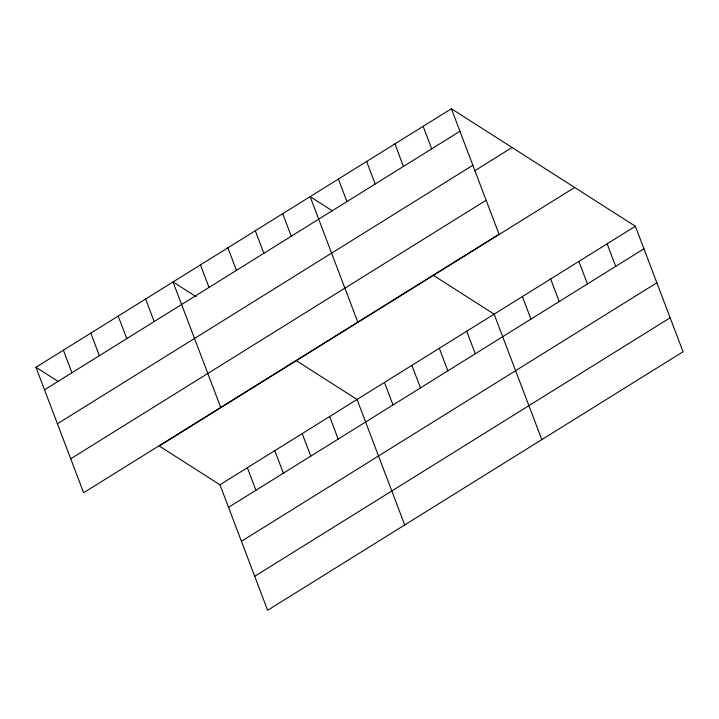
<?xml version="1.0" encoding="UTF-8"?>
<svg xmlns="http://www.w3.org/2000/svg" width="719" height="719" viewBox="0 0 719 719"><rect width="100%" height="100%" fill="white"/><g stroke="black" fill="none" stroke-linecap="round" stroke-linejoin="round"><path stroke-width="1.08" d="M451.379 108.731L499.049 234.214L83.62 492.749L35.95 367.256L451.379 108.731L635.38 226.251L683.05 351.744L267.621 610.269L219.951 484.786L159.232 445.996L574.661 187.47M44.515 389.815L459.944 131.28M57.421 423.779L472.85 165.253M474.432 170.951L512.099 147.512M70.714 458.785L486.143 200.25M219.951 484.786L635.38 226.251M228.516 507.335L643.945 248.801M241.422 541.299L656.851 282.774M254.715 576.305L670.144 317.771M332.457 210.892L310.132 196.629L357.801 322.121M433.413 275.368L494.133 314.149L541.802 439.642M196.26 296.776L173.045 281.947L220.706 407.43M296.327 360.686L357.046 399.467L404.716 524.96M35.95 367.256L58.275 381.519M607.133 243.831L615.698 266.381M578.885 261.41L587.45 283.96M550.637 278.99L559.202 301.54M522.38 296.57L530.955 319.119M423.132 126.31L431.697 148.86M466.721 331.216L475.286 353.766M394.884 143.89L403.449 166.44M439.3 348.275L447.865 370.833M366.627 161.469L375.201 184.019M411.879 365.342L420.444 387.892M338.379 179.049L346.944 201.599M384.458 382.4L393.032 404.959M282.711 213.696L291.285 236.245M329.626 416.526L338.191 439.084M255.299 230.754L263.864 253.313M302.205 433.593L310.779 456.143M227.878 247.821L236.443 270.371M274.793 450.651L283.358 473.21M200.457 264.88L209.022 287.438M247.372 467.718L255.937 490.268M145.624 299.005L154.19 321.564M118.204 316.072L126.769 338.622M90.783 333.131L99.357 355.689M63.371 350.198L71.936 372.748"/></g></svg>
